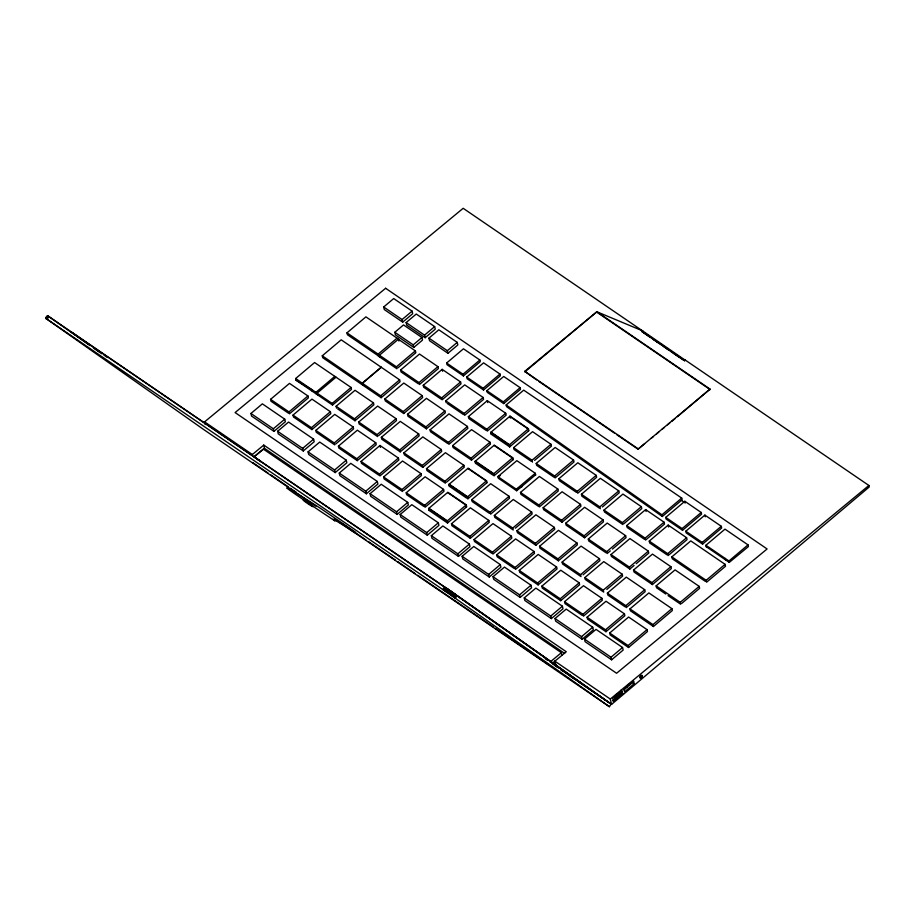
<?xml version="1.0" encoding="UTF-8"?>
<svg xmlns="http://www.w3.org/2000/svg" width="915" height="915" viewBox="0 0 915 915"><rect width="100%" height="100%" fill="white"/><g stroke="black" fill="none" stroke-linecap="round" stroke-linejoin="round"><path stroke-width="1.37" d="M615.349 696.567C616.081 698.477 615.189 697.402 614.102 696.875M616.378 695.823L615.532 696.532L616.172 695.537M619.112 693.959C621.159 692.083 619.02 695.892 619.684 693.17M668.465 349.85L641.884 331.322L684.683 360.682L684.992 359.87L684.374 360.236L684.992 359.87L868.895 485.476L869.25 486.963L611.552 704.39L579.71 682.624M685.186 360.155L642.582 330.864L642.124 331.367L642.582 330.864L596.877 311.775L524.741 371.341L536.648 379.908M615.269 696.544L614.628 697.539L615.715 697.973L614.949 698.351L615.246 696.978L620.244 692.907L620.313 694.085L619.135 693.879L619.787 693.067M616.619 695.171L617.225 694.645M617.728 694.291L618.346 693.776M618.872 693.398L619.489 692.884M451.072 591.353L48.907 316.579C47.74 314.257 44.743 317.917 46.322 318.729L203.885 429.673L315.869 506.178M455.35 598.238L457.168 595.596L611.22 704.058L609.401 706.7L447.286 592.634L45.899 318.409L47.717 315.767M46.047 318.512L47.877 315.869M46.105 318.58L47.649 315.732M46.322 318.729L48.072 316.007M46.779 319.003L48.598 316.361M47.088 319.221L48.907 316.579M442.837 589.58L444.656 586.938M443.855 590.278L445.674 587.636L451.495 591.639L456.494 595.116L454.675 597.758M444.942 591.033L446.772 588.379M446.097 591.822L447.927 589.18M447.286 592.634L449.116 589.992M448.487 593.469L450.306 590.815M449.677 594.281L451.495 591.639M450.832 595.082L452.651 592.44M451.93 595.848L453.749 593.206M452.948 596.557L454.766 593.915M453.874 597.198L455.693 594.556M377.987 354.242L396.412 366.824L396.858 368.734L378.433 356.152L377.987 354.242L396.916 338.264L415.341 350.845L415.456 352.504M398.505 339.133L379.565 355.112L380.022 357.022L347.425 334.753L346.979 332.843L365.909 316.865L398.505 339.133L398.951 341.043M311.889 429.593L330.83 413.614L330.372 411.704L311.958 399.123L293.017 415.101L293.475 417.011L311.889 429.593L311.443 427.682L293.017 415.101M491.275 434.293L491.092 432.154L509.495 444.724L509.689 446.886L491.275 434.293L490.817 432.383L510.01 416.165L528.424 428.746L528.87 430.656L509.941 446.634M466.661 498.126L449.391 486.322L449.219 484.184L467.622 496.754L467.817 498.904L467.371 496.994L448.945 484.412L468.125 468.194L486.551 480.775L486.997 482.685L468.068 498.664M475.548 463.287L475.377 461.137L493.768 473.707L494.226 475.617L513.155 459.639L512.709 457.729L494.283 445.147L475.102 461.377L475.548 463.287L492.819 475.079M429.101 510.433L428.929 508.294L447.332 520.852L447.526 523.014L429.101 510.433L428.655 508.523L447.835 492.293L466.261 504.886L466.707 506.796L447.778 522.762M509.689 446.886L509.495 444.724L528.424 428.746M467.371 496.994L486.551 480.775M493.974 475.869L493.768 473.707L512.709 457.729M447.526 523.014L447.332 520.852L466.261 504.886M615.704 695.411L619.627 692.381M250.939 413.477L262.353 403.847L284.759 419.162L285.366 421.735L273.951 431.365L251.545 416.062L250.939 413.477L273.345 428.78L273.951 431.365M270.565 399.352L289.495 383.374L307.92 395.966L308.366 397.865L289.437 413.843L288.991 411.933L270.565 399.352L271.012 401.262L288.282 413.054M322.263 355.798L341.204 339.82L399.626 379.839L400.072 381.738L381.132 397.716L322.721 357.696L322.263 355.798L380.686 395.806L381.132 397.716M295.659 378.524L314.588 362.546L351.074 387.468L351.52 389.378L332.511 405.048L295.991 380.16L295.659 378.524L332.134 403.446L332.511 405.048M383.682 306.994L393.69 298.553L412.093 311.123L412.699 313.708L402.692 322.137L384.289 309.567L383.682 306.994L402.085 319.564L402.692 322.137M288.991 411.933L307.92 395.966M334.833 376.374L315.904 392.352L316.281 393.953M402.085 319.564L412.093 311.123M273.345 428.78L284.759 419.162M336.022 377.197L317.093 393.164L317.471 394.777M406.134 322.56L416.256 314.028L434.659 326.598L435.266 329.171L425.143 337.715L406.74 325.145L406.134 322.56L424.537 335.142L425.143 337.715M394.811 332.271L403.526 324.928L421.929 337.498L422.536 340.083L413.82 347.425L395.417 334.856L394.811 332.271L413.214 344.852L413.82 347.425M277.622 431.285L288.568 422.055L313.605 439.154L314.2 441.728L303.265 450.969L278.229 433.859L277.622 431.285L302.659 448.384L303.265 450.969M332.134 403.446L351.074 387.468M381.2 367.247L362.34 383.168L362.786 385.078M381.269 367.304L362.409 383.213L362.855 385.124M336.56 408.17L336.114 406.26L355.043 390.293L373.469 402.875L373.915 404.785L354.986 420.763L337.715 408.959M311.443 427.682L330.372 411.704M424.537 335.142L434.659 326.598M413.214 344.852L421.929 337.498M315.824 430.37L334.238 442.952L334.696 444.862L316.27 432.28L315.824 430.37L334.753 414.392L353.179 426.985L353.625 428.895L335.748 443.981M428.941 338.138L438.823 329.789L457.226 342.37L457.832 344.944L447.95 353.281L429.547 340.712L428.941 338.138L447.344 350.708L447.95 353.281M396.412 366.824L415.341 350.845L415.787 352.755L397.911 367.841M302.659 448.384L313.605 439.154M400.576 370.026L419.505 354.048L437.93 366.641L438.376 368.551L419.447 384.517L419.001 382.607L400.576 370.026L401.022 371.936L418.292 383.74M308.081 451.884L319.724 442.059L346.247 460.176L346.854 462.75L335.21 472.586L308.687 454.469L308.081 451.884L334.604 470.001L335.21 472.586M380.686 395.806L399.626 379.839M354.986 420.763L354.528 418.853L373.469 402.875M384.849 399.009L403.79 383.042L422.204 395.623L422.661 397.533L403.721 413.511L385.307 400.919L384.849 399.009L403.275 411.601L403.721 413.511M358.703 422.055L377.117 434.636L377.563 436.547L359.149 423.965L358.703 422.055L377.632 406.077L396.058 418.658L396.504 420.568L378.616 435.654M334.238 442.952L353.179 426.985M447.344 350.708L457.226 342.37M338.413 446.154L357.342 430.187L375.768 442.769L376.214 444.679L357.273 460.657L338.859 448.064L338.413 446.154L356.827 458.747L357.273 460.657M419.001 382.607L437.93 366.641M446.623 363.015L463.47 348.798L479.86 360.007L480.261 361.7L463.413 375.916L447.023 364.719L446.623 363.015L463.013 374.224L463.413 375.916M423.233 385.329L442.162 369.351L460.588 381.944L461.034 383.854L442.094 399.821L441.648 397.911L423.233 385.329L423.679 387.239L440.95 399.031M403.275 411.601L422.204 395.623M334.604 470.001L346.247 460.176M377.117 434.636L396.058 418.658M407.507 414.312L426.436 398.334L444.862 410.926L445.308 412.837L426.379 428.803L407.953 416.222L407.507 414.312L425.933 426.893L426.379 428.803M381.349 437.347L400.29 421.38L418.704 433.962L419.162 435.872L400.221 451.85L381.795 439.257L381.349 437.347L399.775 449.94L400.221 451.85M339.259 473.078L350.788 463.345L377.312 481.462L377.906 484.046L366.377 493.768L339.865 475.651L339.259 473.078L365.771 491.195L366.377 493.768M356.827 458.747L375.768 442.769M463.013 374.224L479.86 360.007M361.059 461.457L380 445.491L398.414 458.072L398.871 459.982L379.931 475.96L379.485 474.05L361.059 461.457L361.505 463.367L378.787 475.171M441.648 397.911L460.588 381.944M466.719 377.072L483.578 362.855L499.967 374.052L500.368 375.756L483.52 389.973L467.119 378.776L466.719 377.072L483.12 388.269L483.52 389.973M445.777 400.85L464.706 384.872L483.131 397.465L483.578 399.375L464.648 415.341L464.202 413.443L445.777 400.85L446.223 402.76M425.933 426.893L444.862 410.926M399.775 449.94L418.704 433.962M430.061 429.833L448.99 413.866L467.416 426.447L467.862 428.357L448.922 444.335L448.476 442.425L430.061 429.833L430.507 431.743L447.778 443.546M403.904 452.879L422.833 436.901L441.259 449.494L441.705 451.404L422.776 467.371L404.35 454.789L403.904 452.879L422.33 465.46L422.776 467.371M379.485 474.05L398.414 458.072M483.12 388.269L499.967 374.052M365.771 491.195L377.312 481.462M383.614 476.99L402.04 489.571L402.486 491.481L384.06 478.9L383.614 476.99L402.543 461.011L420.969 473.593L421.415 475.503L403.538 490.589M486.883 390.694L503.73 376.477L520.132 387.674L520.532 389.367L503.685 403.584L487.283 392.386L486.883 390.694L503.284 401.891L503.685 403.584M464.202 413.443L483.131 397.465M370.06 493.688L381.235 484.264L407.747 502.381L408.353 504.954L397.179 514.39L370.655 496.273L370.06 493.688L396.572 511.805L397.179 514.39M468.366 416.645L487.295 400.667L505.721 413.248L506.167 415.158L487.238 431.137L486.791 429.226L468.366 416.645L468.812 418.544L486.082 430.347M448.476 442.425L467.416 426.447M422.33 465.46L441.259 449.494M503.284 401.891L520.132 387.674M452.639 445.628L471.58 429.65L489.994 442.242L490.451 444.141L471.511 460.119L453.097 447.538L452.639 445.628L471.065 458.209L471.511 460.119M426.493 468.663L444.907 481.256L445.353 483.166L426.939 470.573L426.493 468.663L445.422 452.696L463.848 465.278L464.294 467.188L446.406 482.274M402.04 489.571L420.969 473.593M506.155 404.956L523.712 390.145L681.721 498.092L682.121 499.796L662.323 516.495L506.555 406.66L506.155 404.956L661.922 514.802L662.323 516.495M406.203 492.773L425.132 476.795L443.558 489.388L444.004 491.298L425.075 507.265L424.617 505.354L406.203 492.773L406.649 494.683L423.92 506.487M486.791 429.226L505.721 413.248M396.572 511.805L407.747 502.381M400.164 514.505L411.819 504.68L438.331 522.797L438.937 525.37L427.294 535.195L400.77 517.078L400.164 514.505L426.687 532.622L427.294 535.195M471.065 458.209L489.994 442.242M444.907 481.256L463.848 465.278M424.617 505.354L443.558 489.388M641.884 331.447L642.582 330.864M642.101 331.813L642.719 331.447M531.341 461.366L514.07 449.574L513.624 447.664L532.553 431.686L550.979 444.278L551.425 446.188L534.6 460.382M426.687 532.622L438.331 522.797M471.74 499.693L490.68 483.715L509.095 496.296L509.552 498.206L490.612 514.184L490.166 512.274L471.74 499.693L472.197 501.592L489.468 513.395M431.342 535.687L442.871 525.965L469.395 544.082L469.99 546.655L458.461 556.389L431.949 538.272L431.342 535.687L457.866 553.815L458.461 556.389M451.45 523.792L470.39 507.825L488.804 520.406L489.262 522.316L470.321 538.294L451.907 525.702L451.45 523.792L469.875 536.384L470.321 538.294M532.496 462.155L532.038 460.245L550.979 444.278M536.213 463.447L555.142 447.481L573.568 460.062L574.014 461.972L555.073 477.95L554.627 476.04L536.213 463.447L536.659 465.358L553.93 477.161M516.678 490.772L498.286 478.202L497.897 476.646L516.838 460.668L535.252 473.261L516.323 489.228L516.678 490.772L535.618 474.794M490.166 512.274L509.095 496.296M520.486 492.43L539.415 476.463L557.841 489.045L558.287 490.955L539.358 506.933L538.912 505.023L520.486 492.43L520.932 494.34L538.203 506.144M494.329 515.477L512.755 528.058L513.201 529.968L494.775 517.387L494.329 515.477L513.269 499.499L531.684 512.091L532.13 514.001L515.305 528.195M469.875 536.384L488.804 520.406M684.637 360.83L685.221 360.304M474.039 539.587L492.979 523.609L511.394 536.201L511.84 538.1L492.911 554.078L492.464 552.168L474.039 539.587L474.485 541.497L491.755 553.289M457.866 553.815L469.395 544.082M554.627 476.04L573.568 460.062M462.144 556.309L473.787 546.484L500.311 564.601L500.917 567.174L489.262 576.999L462.738 558.882L462.144 556.309L488.656 574.426L489.262 576.999M558.859 478.751L577.8 462.773L596.214 475.365L596.66 477.275L577.731 493.242L577.285 491.332L558.859 478.751L559.305 480.661L576.576 492.464M538.912 505.023L557.841 489.045M512.755 528.058L531.684 512.091M543.144 507.734L562.073 491.767L580.499 504.348L580.945 506.258L562.016 522.236L543.59 509.644L543.144 507.734L561.57 520.326L562.016 522.236M516.986 530.78L535.916 514.802L554.341 527.395L554.787 529.293L535.858 545.271L517.433 532.69L516.986 530.78L535.412 543.361L535.858 545.271M492.464 552.168L511.394 536.201M496.696 554.879L515.625 538.912L534.051 551.493L534.497 553.403L515.568 569.382L515.122 567.472L496.696 554.879L497.142 556.789L514.413 568.592M577.285 491.332L596.214 475.365M599.131 507.985L581.86 496.182L581.414 494.272L600.343 478.305L618.769 490.886L619.215 492.796L602.39 507.001M488.656 574.426L500.311 564.601M493.059 576.725L504.474 567.094L530.986 585.223L531.592 587.796L520.178 597.426L493.665 579.309L493.059 576.725L519.583 594.842L520.178 597.426M561.57 520.326L580.499 504.348M535.412 543.361L554.341 527.395M565.687 523.266L584.628 507.287L603.042 519.869L603.488 521.779L584.559 537.757L566.133 525.164L565.687 523.266L584.113 535.847L584.559 537.757M539.53 546.301L558.47 530.323L576.896 542.915L577.342 544.825L558.402 560.792L539.987 548.211L539.53 546.301L557.956 558.882L558.402 560.792M515.122 567.472L534.051 551.493M519.24 570.411L538.18 554.433L556.606 567.025L557.052 568.936L538.112 584.902L519.697 572.321L519.24 570.411L537.665 582.992L538.112 584.902M600.286 508.774L599.828 506.864L618.769 490.886M604.003 510.067L622.417 522.648L622.863 524.558L604.449 511.977L604.003 510.067L622.932 494.089L641.358 506.681L641.804 508.591L623.916 523.677M584.113 535.847L603.042 519.869M557.956 558.882L576.896 542.915M519.583 594.842L530.986 585.223M605.993 552.763L588.722 540.959L588.276 539.049L607.205 523.071L625.631 535.664L626.077 537.574L612.41 549.103M562.119 562.085L580.545 574.677L580.991 576.587L562.565 563.995L562.119 562.085L581.059 546.118L599.474 558.699L599.92 560.609L583.095 574.814M537.665 582.992L556.606 567.025M524.238 597.918L535.881 588.093L562.405 606.21L563 608.784L551.356 618.609L524.833 600.492L524.238 597.918L550.75 616.035L551.356 618.609M541.829 586.195L560.769 570.228L579.184 582.809L579.641 584.719L560.701 600.698L542.275 588.105L541.829 586.195L560.255 598.787L560.701 600.698M622.417 522.648L641.358 506.681M626.706 525.565L645.635 509.586L664.061 522.179L664.507 524.089L645.578 540.056L645.132 538.146L626.706 525.565L627.152 527.475L644.423 539.267M610.305 550.887L607.148 553.541L606.702 551.631L625.631 535.664M580.545 574.677L599.474 558.699M634.061 565.493L629.852 569.038L611.437 556.457L610.98 554.547L629.92 538.569L648.335 551.162L648.792 553.072L636.165 563.72M584.834 577.582L603.248 590.175L603.694 592.085L585.28 579.492L584.834 577.582L603.763 561.616L622.189 574.197L622.635 576.107L606.851 589.42M560.255 598.787L579.184 582.809M661.922 514.802L681.721 498.092M564.544 601.693L583.473 585.726L601.898 598.307L602.345 600.217L583.415 616.195L582.958 614.285L564.544 601.693L564.99 603.603L582.26 615.406M665.731 517.387L684.832 501.283L701.222 512.48L701.622 514.184L682.533 530.288L666.131 519.091L665.731 517.387L682.133 528.596L682.533 530.288M550.75 616.035L562.405 606.21M645.132 538.146L664.061 522.179M555.028 618.529L566.213 609.104L592.726 627.221L593.332 629.794L582.157 639.23L555.634 621.113L555.028 618.529L581.551 636.646L582.157 639.23M649.25 541.085L668.19 525.107L686.605 537.7L687.062 539.61L668.122 555.577L667.676 553.667L649.25 541.085L649.707 542.995L666.978 554.799M629.852 569.038L629.406 567.128L648.335 551.162M603.248 590.175L622.189 574.197M682.133 528.596L701.222 512.48M633.535 570.068L652.464 554.101L670.889 566.682L671.336 568.592L652.406 584.571L633.981 571.978L633.535 570.068L651.96 582.661L652.406 584.571M607.377 593.114L626.306 577.136L644.732 589.729L645.178 591.639L626.249 607.606L625.803 605.696L607.377 593.114L607.823 595.024L625.094 606.817M582.958 614.285L601.898 598.307M685.804 531.203L704.893 515.099L721.294 526.297L721.695 528.001L702.594 544.105L686.204 532.907L685.804 531.203L702.194 542.412L702.594 544.105M587.087 617.225L606.016 601.246L624.442 613.828L624.888 615.738L605.959 631.716L587.533 619.123L587.087 617.225L605.513 629.806L605.959 631.716M667.676 553.667L686.605 537.7M671.839 556.88L690.779 540.902L725.08 564.338L725.538 566.248L706.597 582.226L706.151 580.316L671.839 556.88L672.285 558.779L705.454 581.448M581.551 636.646L592.726 627.221M584.491 639.116L596.02 629.383L622.543 647.5L623.149 650.085L611.62 659.807L585.097 641.689L584.491 639.116L611.014 657.233L611.62 659.807M651.96 582.661L670.889 566.682M625.803 605.696L644.732 589.729M702.194 542.412L721.294 526.297M665.765 594.052L656.57 587.773L656.124 585.863L675.053 569.885L699.186 586.378L699.643 588.288L681.755 603.374M629.966 608.898L648.895 592.931L671.896 608.635L672.342 610.545L653.413 626.523L630.412 610.808L629.966 608.898L652.955 624.613L653.413 626.523M605.513 629.806L624.442 613.828M706.3 546.964L705.9 545.26L725 529.144L748.024 544.883L748.424 546.575L729.255 562.405L706.231 546.667M609.676 633.008L628.605 617.03L647.031 629.623L647.477 631.533L628.548 647.5L610.122 634.918L609.676 633.008L628.102 645.59L628.548 647.5M611.014 657.233L622.543 647.5M628.102 645.59L647.031 629.623M652.955 624.613L671.896 608.635M729.255 562.405L728.935 560.987L748.024 544.883M668.064 595.619L680.703 604.255L680.257 602.345L699.186 586.378M706.151 580.316L725.08 564.338M623.721 688.881L633.489 680.714L634.198 683.699L624.556 691.832L623.858 688.846M625.254 688.618L625.62 687.794M614.926 697.436L617.03 695.663M623.938 689.807L633.58 681.675M621.182 689.99L621.88 692.952L612.718 700.673L613.508 701.222L622.669 693.49L621.971 690.528L612.81 698.259L613.508 701.222M205.2 424.537L204.583 421.872L463.173 208.3L642.513 330.841M252.346 454.515L263.76 445.079L566.282 651.755L553.015 662.7L555.565 664.439L555.954 665.811L552.42 663.398M254.096 456.665L263.303 449.071L561.387 652.715L561.947 655.312M254.084 456.905L264.458 448.339L263.76 445.079M524.855 371.856L596.877 311.775L710.051 389.104L677.375 416.702M644.583 443.775L638.03 449.185L710.051 389.104M651.137 438.365L653.321 436.558M656.604 433.847L658.789 432.04M662.071 429.329L664.256 427.534M667.538 424.823L669.723 423.016M671.907 421.209L675.19 418.51M550.144 662.002L561.387 652.715M555.565 664.439L554.867 661.179L610.305 699.06L611.552 704.39M610.305 699.06L868.895 485.476M500.356 475.537L497.897 476.646L516.323 489.228L522.179 486.586M295.991 380.16L311.878 389.756L312.221 391.185M379.565 355.112L346.979 332.843M681.412 500.391L685.232 502.976L684.832 501.283M256.772 458.712L255.925 458.141L261.084 461.698L257.744 459.364M643.977 333.06L649.879 337.097M653.413 339.511L659.315 343.537M664.027 346.762L669.929 350.788M673.463 353.213L679.365 357.239M670.741 351.417L683.288 359.984M596.992 312.29L710.166 389.618M524.741 371.341L637.915 448.67M539.004 381.521L614.445 433.081M616.802 434.694L638.03 449.185M705.9 545.26L728.935 560.987M509.758 416.416L528.149 428.986L528.596 430.896M513.624 447.664L532.038 460.245M490.817 432.383L509.243 444.976M581.414 494.272L599.828 506.864M447.378 403.549L463.493 414.564M494.031 445.399L512.434 457.969L512.88 459.879M475.102 461.377L493.528 473.959M588.276 539.049L606.702 551.631M610.98 554.547L629.406 567.128M656.124 585.863L680.257 602.345M467.874 468.434L486.277 481.004L486.723 482.914M336.114 406.26L354.528 418.853M315.938 392.535L317.128 393.347M447.584 492.545L465.987 505.114L466.433 507.024M428.655 508.523L447.08 521.104M632.196 682.338L634.198 683.699M264.458 448.339L564.624 653.401M621.88 692.952L622.669 693.49M619.455 692.369L620.61 693.158M619.261 692.426L620.05 692.964M619.055 692.563L619.844 693.101M618.86 692.746L619.661 693.284M615.452 696.841L614.457 696.441L615.246 696.978M204.583 421.872L252.471 454.595M446.589 588.482L71.233 332.053L89.91 345.207M258.453 459.902L259.803 460.805L258.728 460.051M545.214 658.697L547.57 660.31M552.088 663.386L559.374 668.362M561.73 669.974L581.791 683.688L446.486 588.414M554.467 665.216L556.823 666.829M561.227 669.826L611.22 704.058M560.838 669.734L563.194 671.347M570.274 676.185L574.986 679.399M252.757 462.613L268.084 473.078M270.44 474.679L288.111 486.757M290.467 488.37L296.357 492.396M341.123 522.98L365.874 539.884M368.23 541.497L395.326 560.003M397.682 561.616L415.353 573.694M417.709 575.295L493.116 626.809M495.473 628.422L542.606 660.619M544.963 662.231L549.675 665.457M334.73 519.057L609.401 706.7M258.693 460.073L254.61 457.226L257.447 459.204M47.935 315.938L90.162 345.664M450.603 591.044L605.192 699.861M93.41 347.666L99.232 351.76M103.887 355.043L107.375 357.502M94.371 348.592L101.737 353.762M725.16 558.413L725.492 559.82M704.893 515.099L705.293 516.792M668.19 525.107L668.636 527.017M645.635 509.586L646.082 511.496M629.211 684.512L628.811 684.855M535.252 473.261L535.687 475.079M510.01 416.165L510.456 418.075M554.867 661.179L556.114 666.509M487.295 400.667L487.741 402.577M442.162 369.351L442.608 371.261M448.945 484.412L449.391 486.322M380 445.491L380.446 447.401M616.184 696.658L617.042 696.178L616.184 696.658M617.236 695.766L618.094 695.286L617.236 695.766M618.3 694.862L619.123 694.291L618.3 694.862M630.858 682.956L630.561 683.722L630.858 682.956M626.947 686.593L626.626 687.302L626.947 686.593M385.627 288.271L235.098 412.562L616.584 673.257L767.102 548.966L385.627 288.271M287.07 488.004L286.921 488.015A27.644 0.869 33.2 0 0 309.098 503.41A28.148 0.881 33.2 0 0 335.119 520.955A20.713 0.652 33.2 0 1 336.823 521.23A20.713 0.652 33.2 0 1 354.311 532.358A69.14 2.173 33.2 0 0 354.78 531.707L321.074 508.74A57.897 1.819 33.2 0 0 316.418 505.755L313.387 503.822A57.897 1.819 33.2 0 0 304.821 498.435L303.483 497.6A37.423 1.178 33.2 0 0 296.712 493.402L294.779 492.236A37.423 1.178 33.2 0 0 287.07 488.004M641.015 677.981A1.636 0.904 -55.7 0 0 642.136 675.487A1.636 0.904 -55.7 0 0 640.077 676.643A1.636 0.904 -55.7 0 0 641.015 677.981M641.038 677.603A1.144 0.629 -55.7 0 0 641.815 675.853A1.144 0.629 -55.7 0 0 640.374 676.665A1.144 0.629 -55.7 0 0 641.038 677.603M306.491 501.786A21.388 0.675 33.2 0 0 308.858 504.394A18.929 0.595 33.2 0 0 306.491 501.786"/></g></svg>
